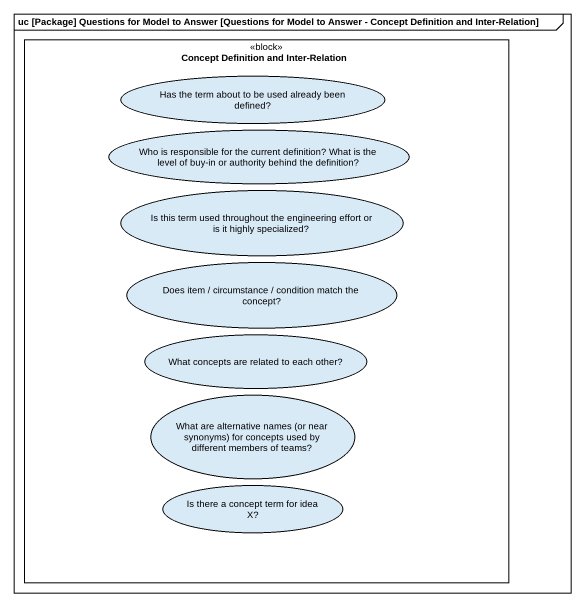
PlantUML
@startuml
mainframe uc [Package] Questions for Model to Answer [Questions for Model to Answer - Concept Definition and Inter-Relation]
rectangle "Concept Definition and Inter-Relation" as Concept_Definition_and <<block>> {
  usecase "Has the term about to be used already been defined?" as Has_the_term_about_to_be
  usecase "Who is responsible for the current definition? What is the level of buy-in or authority behind the definition?" as Who_is_responsible_for_the
  usecase "Is this term used throughout the engineering effort or is it highly specialized?" as Is_this_term_used
  usecase "Does item / circumstance / condition match the concept?" as Does_item_circumstance
  usecase "What concepts are related to each other?" as What_concepts_are_related
  usecase "What are alternative names (or near synonyms) for concepts used by different members of teams?" as What_are_alternative_names
  usecase "Is there a concept term for idea X?" as Is_there_a_concept_term_for
}
@enduml
